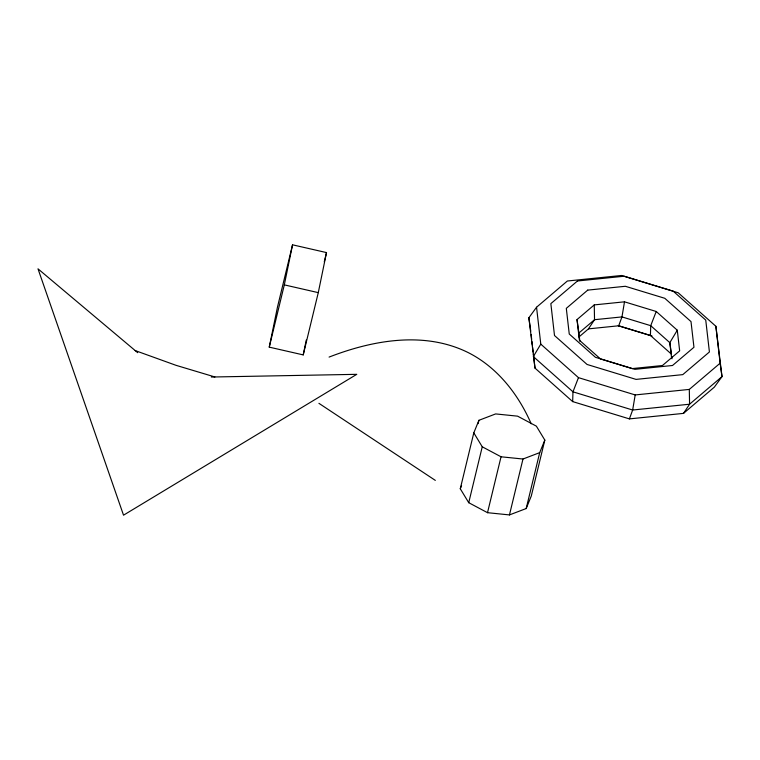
<?xml version="1.0" encoding="UTF-8"?>
<svg xmlns="http://www.w3.org/2000/svg" width="760" height="760" viewBox="0 0 760 760"><rect width="100%" height="100%" fill="white"/><g stroke="black" fill="none" stroke-linecap="round" stroke-linejoin="round"><path stroke-width="1.14" d="M572.669 401.603L572.973 391.827L578.464 377.644L540.788 344.137L536.55 307.23L567.369 281.01L621.481 275.49L678.205 292.78L715.882 326.287L722 376.627L714.324 387.153L683.506 413.383L629.394 418.893L572.669 401.603L534.992 368.106L528.875 317.756L536.55 307.23M677.283 330.22L669.826 342.665L671.489 354.179L650.417 335.454L650.721 325.679L656.222 311.486L624.501 301.824L594.253 304.902L577.02 319.57L579.386 340.204L600.457 358.929L632.168 368.6L662.425 365.522L679.658 350.854L677.283 330.22L656.222 311.486M624.501 301.824L621.965 316.91L618.707 325.784L588.449 328.871L578.977 336.937M715.882 326.287L720.119 363.195L689.301 389.415L635.198 394.934L632.653 410.02L629.394 418.893M269.249 347.139L277.476 307.087L292.543 244.815L326.505 252.586L318.278 292.638L303.221 354.901L269.249 347.139L284.316 284.867L292.543 244.815M303.221 354.901L306.27 340.034M324.273 261.81L326.505 252.586M460.275 488.765L473.803 432.858L478.914 420.308L495.644 413.924L517.589 416.157L536.37 426.151L544.825 440.087L531.297 495.986L526.186 508.544L509.456 514.919L487.511 512.686L468.73 502.692L460.275 488.765L461.558 485.621M478.106 423.662L478.914 420.308M468.73 502.692L482.248 446.794L473.803 432.858M487.511 512.686L501.039 456.788L482.248 446.794M509.456 514.919L522.984 459.021L539.704 452.637L544.825 440.087M526.186 508.544L539.704 452.637M540.788 344.137L533.33 356.582L572.973 391.827L632.653 410.02L689.577 404.215L722 376.627L720.119 363.195M588.449 328.871L594.529 319.703L594.253 304.902M683.506 413.383L689.577 404.215L689.301 389.415M579.832 341.192L578.892 333.003L594.529 319.703L621.965 316.91L650.721 325.679L669.826 342.665L671.574 357.874M329.089 357.086C372.875 340.072 424.584 330.828 468.416 352.697C497.467 367.422 518.386 394.364 531.202 423.785M211.346 377.026L356.772 374.328L123.528 515.185L38 268.831L137.693 352.678M501.039 456.788L522.984 459.021M284.316 284.867L318.278 292.638M214.89 376.96L176.016 365.322L135.195 350.578M618.707 325.784L650.417 335.454M618.231 325.736L652.042 336.043M578.464 377.644L635.198 394.934M318.924 403.332L435.328 480.387M577.02 319.57L578.892 333.003M528.875 317.756L530.755 331.189M671.755 356.478L672.011 358.767M531.154 334.656L531.677 339.264M531.943 341.572L532.342 345.03M532.608 347.339L533.14 351.956M533.406 354.264L534.992 368.106M577.467 280.991L550.848 303.639L554.505 335.521L587.053 364.458L636.053 379.392L682.784 374.623L709.413 351.975L705.745 320.093L673.208 291.156L624.207 276.222L577.467 280.991M587.736 290.111L566.304 308.351L569.25 334.01L595.45 357.305L634.894 369.331L672.524 365.493L693.956 347.263L691.001 321.594L664.8 298.3L625.356 286.283L587.736 290.111"/></g></svg>
